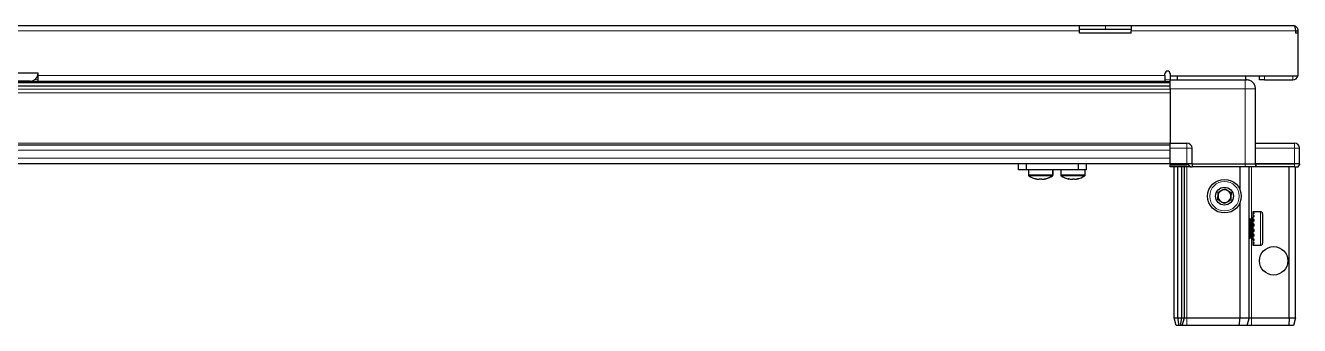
# Model space of a CAD drawing. Header units: millimetres. Extents: x 1415 to 4959, y -388 to 1753.
# Drawn here: x 2078.5 to 2570.8, y 509.7 to 625.7 of the extents above; entities that cross this region are included whole.
import ezdxf

# ---------------------------------------------------------------- set-up
doc = ezdxf.new("R2010")
doc.units = ezdxf.units.MM

msp = doc.modelspace()

# ---------------------------------------------------------------- linework, layer by layer
at = {"color": 7, "linetype": 'Continuous', "lineweight": 25}
for p, q in [((1655.82, 625.69), (2485.82, 625.69)), ((2485.82, 623.59), (2485.82, 625.69)), ((2485.82, 625.69), (2495.82, 625.69)), ((2495.82, 625.69), (2505.82, 625.69)), ((2505.82, 625.69), (2568.72, 625.69)), ((2505.82, 625.69), (2505.82, 623.59)), ((2495.82, 624.19), (2485.82, 624.19)), ((2485.82, 622.69), (2485.82, 623.59)), ((2505.82, 622.69), (2485.82, 622.69)), ((2505.82, 624.19), (2495.82, 624.19)), ((2505.82, 622.69), (2505.82, 623.59)), ((2569.32, 623.59), (2570.32, 623.59)), ((2569.32, 623.59), (2569.32, 622.69)), ((2570.32, 622.69), (2569.32, 622.69)), ((2570.32, 622.69), (2570.32, 623.59)), ((2570.32, 606.19), (2570.32, 622.69)), ((2083.32, 607.19), (2058.32, 607.19)), ((2083.32, 606.29), (2083.32, 607.19)), ((2083.32, 604.19), (2083.32, 606.29)), ((2518.82, 606.29), (2518.82, 607.04)), ((2518.82, 606.29), (2518.82, 604.19)), ((2520.82, 607.04), (2520.82, 606.19)), ((2520.82, 606.19), (2520.82, 604.69)), ((2520.82, 606.19), (2570.32, 606.19)), ((2523.57, 606.19), (2523.57, 604.69)), ((2550.07, 604.69), (2550.07, 606.19)), ((2555.32, 604.69), (2555.32, 606.19)), ((2520.82, 602.24), (1620.82, 602.24)), ((2520.82, 602.21), (1620.82, 602.21)), ((1646.94, 604.04), (2494.7, 604.04)), ((2080.32, 604.19), (2061.32, 604.19)), ((2083.32, 604.19), (2518.82, 604.19)), ((2489.32, 604.19), (2489.32, 604.04)), ((2489.43, 604.19), (2489.43, 604.04)), ((2489.61, 604.19), (2489.61, 604.04)), ((2490.12, 604.19), (2490.12, 604.04)), ((2490.51, 604.19), (2490.51, 604.04)), ((2491.37, 604.19), (2491.37, 604.04)), ((2491.93, 604.19), (2491.93, 604.04)), ((2493.05, 604.19), (2493.05, 604.04)), ((2493.73, 604.19), (2493.73, 604.04)), ((2494.7, 604.04), (2495, 604.04)), ((2495, 604.19), (2495, 604.04)), ((2495, 604.04), (2495.01, 604.04)), ((2495.01, 604.04), (2495.74, 604.04)), ((2495.27, 604.19), (2495.27, 604.04)), ((2495.74, 604.19), (2495.74, 604.04)), ((2495.74, 604.04), (2497.03, 604.04)), ((2496.94, 604.04), (2520.82, 604.04)), ((2497.03, 604.19), (2497.03, 604.04)), ((2497.13, 604.19), (2497.13, 604.04)), ((2497.75, 604.19), (2497.75, 604.04)), ((2498.95, 604.19), (2498.95, 604.04)), ((2499.57, 604.19), (2499.57, 604.04)), ((2500.56, 604.19), (2500.56, 604.04)), ((2501.03, 604.19), (2501.03, 604.04)), ((2501.7, 604.19), (2501.7, 604.04)), ((2501.98, 604.19), (2501.98, 604.04)), ((2502.27, 604.19), (2502.27, 604.04)), ((2502.32, 604.04), (2502.32, 604.19)), ((2502.32, 604.19), (2502.32, 604.04)), ((2520.82, 604.69), (2549.82, 604.69)), ((2520.82, 601.19), (2520.82, 580.19)), ((2553.82, 572.19), (2553.82, 601.19)), ((2557.32, 604.69), (2555.32, 604.69)), ((2557.32, 604.69), (2568.22, 604.69)), ((1620.82, 579.54), (2520.82, 579.54)), ((2520.82, 580.19), (2527.32, 580.19)), ((2520.82, 578.19), (2520.82, 580.19)), ((2520.82, 572.19), (2520.82, 578.19)), ((2529.32, 572.19), (2529.32, 578.19)), ((2553.82, 580.19), (2568.82, 580.19)), ((2570.82, 572.19), (2570.82, 578.19)), ((1620.82, 572.34), (2520.82, 572.34)), ((2462.17, 569.84), (2462.17, 572.34)), ((2465.17, 572.34), (2465.17, 569.84)), ((2485.37, 569.84), (2485.37, 572.34)), ((2488.37, 572.34), (2488.37, 569.84)), ((2520.82, 572.19), (2520.82, 571.85)), ((2520.82, 572.19), (2520.82, 572.19)), ((2520.82, 572.19), (2527.32, 572.19)), ((2527.32, 572.19), (2520.82, 572.19)), ((2520.82, 570.99), (2520.82, 571.85)), ((2520.82, 571.85), (2520.82, 571.85)), ((2520.82, 571.85), (2527.32, 571.85)), ((2529.32, 572.19), (2527.32, 572.19)), ((2529.32, 572.19), (2529.32, 570.99)), ((2529.32, 572.19), (2529.52, 572.19)), ((2529.52, 572.19), (2549.82, 572.19)), ((2549.82, 572.19), (2553.82, 572.19)), ((2553.82, 572.19), (2553.82, 570.99)), ((2553.82, 572.19), (2554.02, 572.19)), ((2554.02, 572.19), (2568.82, 572.19)), ((2568.82, 572.19), (2554.02, 572.19)), ((2570.82, 572.19), (2568.82, 572.19)), ((2570.32, 570.99), (2570.82, 571.85)), ((2570.82, 572.19), (2570.82, 571.85)), ((2465.17, 569.84), (2462.17, 569.84)), ((2485.37, 569.84), (2465.17, 569.84)), ((2466.02, 569.84), (2466.02, 567.93)), ((2475.52, 567.93), (2475.52, 569.84)), ((2475.57, 567.93), (2475.57, 569.84)), ((2478.52, 569.84), (2478.52, 567.93)), ((2488.37, 569.84), (2485.37, 569.84)), ((2488.02, 567.93), (2488.02, 569.84)), ((2528.64, 570.99), (2520.82, 570.99)), ((2522.32, 512.69), (2522.32, 570.99)), ((2523.82, 512.69), (2523.82, 570.99)), ((2525.32, 512.69), (2525.32, 570.99)), ((2526.32, 512.69), (2526.32, 570.99)), ((2528.64, 570.99), (2529.32, 570.99)), ((2529.52, 570.99), (2529.32, 570.99)), ((2549.82, 570.99), (2529.52, 570.99)), ((2547.82, 562.19), (2547.82, 570.99)), ((2553.82, 570.99), (2549.82, 570.99)), ((2551.32, 512.69), (2551.32, 570.99)), ((2554.02, 570.99), (2553.82, 570.99)), ((2568.82, 570.99), (2554.02, 570.99)), ((2566.82, 512.69), (2566.82, 570.99)), ((2568.82, 570.99), (2570.32, 570.99)), ((2569.32, 512.69), (2569.32, 570.99)), ((2547.82, 512.69), (2547.82, 557.19)), ((2552.82, 551.59), (2552.72, 551.59)), ((2552.72, 551.59), (2552.72, 542.79)), ((2555.72, 553.69), (2552.82, 553.69)), ((2552.82, 553.69), (2552.82, 553.68)), ((2553.32, 553.68), (2552.82, 553.68)), ((2552.82, 553.68), (2552.82, 553.59)), ((2552.82, 553.59), (2552.82, 553.25)), ((2553.32, 553.59), (2552.82, 553.59)), ((2553.32, 553.25), (2552.82, 553.25)), ((2552.82, 553.25), (2552.82, 552.95)), ((2552.82, 552.95), (2552.82, 552.23)), ((2553.32, 552.95), (2552.82, 552.95)), ((2553.32, 552.23), (2552.82, 552.23)), ((2552.82, 552.23), (2552.82, 551.74)), ((2552.82, 551.74), (2552.82, 550.72)), ((2553.32, 551.74), (2552.82, 551.74)), ((2553.32, 553.59), (2553.32, 553.68)), ((2553.32, 552.95), (2553.32, 553.25)), ((2553.32, 551.74), (2553.32, 552.23)), ((2556.52, 552.89), (2556.52, 551.4)), ((2551.35, 551.19), (2551.32, 551.19)), ((2551.84, 550.5), (2551.35, 551.19)), ((2551.35, 551.19), (2551.35, 550.14)), ((2551.35, 550.14), (2551.35, 543.19)), ((2552.32, 551.19), (2551.84, 550.5)), ((2551.84, 550.5), (2551.84, 549.63)), ((2551.84, 549.63), (2551.84, 543.88)), ((2552.32, 551.19), (2552.32, 550.14)), ((2552.32, 550.14), (2552.32, 543.19)), ((2553.32, 550.72), (2552.82, 550.72)), ((2552.82, 550.72), (2552.82, 550.08)), ((2552.82, 550.08), (2552.82, 548.86)), ((2553.32, 550.08), (2552.82, 550.08)), ((2553.32, 548.86), (2552.82, 548.86)), ((2552.82, 548.86), (2552.82, 548.32)), ((2553.32, 548.32), (2552.82, 548.32)), ((2552.82, 548.14), (2552.82, 546.84)), ((2553.32, 548.14), (2552.82, 548.14)), ((2553.32, 546.84), (2552.82, 546.84)), ((2553.32, 550.08), (2553.32, 550.72)), ((2553.32, 548.14), (2553.32, 548.86)), ((2553.32, 546.1), (2553.32, 546.84)), ((2556.52, 551.4), (2556.52, 541.49)), ((2551.32, 543.19), (2551.35, 543.19)), ((2551.35, 543.19), (2551.84, 543.88)), ((2551.84, 543.88), (2552.32, 543.19)), ((2552.72, 542.79), (2552.82, 542.79)), ((2553.32, 546.45), (2552.82, 546.45)), ((2552.82, 546.45), (2552.82, 546.1)), ((2553.32, 546.1), (2552.82, 546.1)), ((2552.82, 546.1), (2552.82, 544.85)), ((2553.32, 544.85), (2552.82, 544.85)), ((2552.82, 544.85), (2552.82, 544.18)), ((2552.82, 544.18), (2552.82, 543.09)), ((2553.32, 544.18), (2552.82, 544.18)), ((2553.32, 543.09), (2552.82, 543.09)), ((2552.82, 543.09), (2552.82, 542.54)), ((2552.82, 542.54), (2552.82, 541.73)), ((2553.32, 542.54), (2552.82, 542.54)), ((2553.32, 541.73), (2552.82, 541.73)), ((2552.82, 541.73), (2552.82, 541.36)), ((2553.32, 544.18), (2553.32, 544.85)), ((2553.32, 542.54), (2553.32, 543.09)), ((2553.32, 541.36), (2553.32, 541.73)), ((2552.82, 541.36), (2552.82, 540.91)), ((2553.32, 541.36), (2552.82, 541.36)), ((2553.32, 540.91), (2552.82, 540.91)), ((2552.82, 540.91), (2552.82, 540.76)), ((2552.82, 540.76), (2552.82, 540.69)), ((2553.32, 540.76), (2552.82, 540.76)), ((2552.82, 540.69), (2555.72, 540.69)), ((2553.32, 540.76), (2553.32, 540.91)), ((2522.32, 512.69), (2523.82, 512.69)), ((2523.12, 509.69), (2522.32, 512.69)), ((2523.82, 512.69), (2525.32, 512.69)), ((2524.28, 509.69), (2523.82, 512.69)), ((2524.78, 509.69), (2525.32, 512.69)), ((2525.32, 512.69), (2526.32, 512.69)), ((2525.52, 509.69), (2526.32, 512.69)), ((2526.32, 512.69), (2527.32, 512.69)), ((2527.32, 512.69), (2547.82, 512.69)), ((2547.49, 509.69), (2547.82, 512.69)), ((2547.82, 512.69), (2551.32, 512.69)), ((2551.32, 512.69), (2550.52, 509.69)), ((2551.32, 512.69), (2552.32, 512.69)), ((2552.32, 512.69), (2566.82, 512.69)), ((2566.82, 512.69), (2566.67, 509.69)), ((2566.82, 512.69), (2569.32, 512.69)), ((2569.32, 512.69), (2568.52, 509.69)), ((2524.28, 509.69), (2523.12, 509.69)), ((2524.78, 509.69), (2524.28, 509.69)), ((2525.52, 509.69), (2524.78, 509.69)), ((2527.32, 509.69), (2525.52, 509.69)), ((2547.49, 509.69), (2527.32, 509.69)), ((2550.52, 509.69), (2547.49, 509.69)), ((2552.32, 509.69), (2550.52, 509.69)), ((2566.67, 509.69), (2552.32, 509.69)), ((2568.52, 509.69), (2566.67, 509.69))]:
    msp.add_line(p, q, dxfattribs=at)
at = {"color": 8, "linetype": 'Continuous', "lineweight": 18}
for p, q in [((2495.82, 625.69), (2495.82, 624.19)), ((2485.82, 623.59), (1655.82, 623.59)), ((2569.32, 623.59), (2505.82, 623.59)), ((2083.32, 606.29), (2518.82, 606.29)), ((2557.32, 606.19), (2557.32, 604.69)), ((2568.22, 606.19), (2568.22, 604.69)), ((2520.82, 603.45), (1620.82, 603.45)), ((1620.82, 601), (2520.82, 601)), ((2081.98, 604.69), (2083.32, 604.69)), ((2518.82, 604.69), (2520.82, 604.69)), ((2549.82, 601.19), (2520.82, 601.19)), ((2549.82, 572.19), (2549.82, 601.19)), ((2520.82, 599.59), (1620.82, 599.59)), ((1620.82, 580.19), (2520.82, 580.19)), ((1620.82, 577.54), (2520.82, 577.54)), ((2527.32, 578.19), (2520.82, 578.19)), ((2527.32, 578.19), (2527.32, 580.19)), ((2527.32, 572.19), (2527.32, 578.19)), ((2529.32, 578.19), (2527.32, 578.19)), ((2568.82, 578.19), (2553.82, 578.19)), ((2568.82, 580.19), (2568.82, 578.19)), ((2568.82, 572.19), (2568.82, 578.19)), ((2570.82, 578.19), (2568.82, 578.19)), ((1620.82, 574.34), (2520.82, 574.34)), ((2520.82, 572.19), (2520.82, 571.85)), ((2527.32, 572.19), (2527.32, 571.85)), ((2529.52, 572.19), (2529.52, 570.99)), ((2549.82, 572.19), (2549.82, 570.99)), ((2554.02, 572.19), (2554.02, 570.99)), ((2568.82, 572.19), (2568.82, 570.99)), ((2468.23, 567.93), (2466.02, 567.93)), ((2468.33, 567.56), (2466.21, 567.56)), ((2475.52, 567.93), (2468.23, 567.93)), ((2475.33, 567.56), (2468.33, 567.56)), ((2475.38, 567.56), (2475.33, 567.56)), ((2475.57, 567.93), (2475.52, 567.93)), ((2486.02, 567.93), (2478.52, 567.93)), ((2485.91, 567.56), (2478.71, 567.56)), ((2487.83, 567.56), (2485.91, 567.56)), ((2488.02, 567.93), (2486.02, 567.93)), ((2527.32, 512.69), (2527.32, 570.99)), ((2552.32, 551.19), (2552.32, 570.99)), ((2555.72, 553.69), (2555.72, 551.99)), ((2555.72, 551.99), (2555.72, 540.69)), ((2552.32, 512.69), (2552.32, 543.19)), ((2527.32, 509.69), (2527.32, 512.69)), ((2552.32, 512.69), (2552.32, 509.69))]:
    msp.add_line(p, q, dxfattribs=at)
at = {"color": 7, "linetype": 'Continuous', "lineweight": 25}
for centre, radius in [((2541.82, 559.69), 6.5), ((2541.82, 559.69), 3.46), ((2560.82, 534.69), 5.5)]:
    msp.add_circle(centre, radius, dxfattribs=at)
at = {"color": 8, "linetype": 'Continuous', "lineweight": 18}
msp.add_circle((2541.82, 559.69), 5.7, dxfattribs=at)
at = {"color": 7, "linetype": 'Continuous', "lineweight": 25}
for centre, radius, start, end in [((2080.32, 607.19), 3, 270, 360), ((2519.82, 607.04), 1, 0, 180), ((2568.22, 606.79), 2.1, 270, 343.3985), ((2527.32, 578.19), 2, 0, 90), ((2568.82, 578.19), 2, 0, 90), ((2466.47, 567.93), 0.45, 180, 235.2821), ((2470.77, 574.14), 8, 235.2821, 259.054), ((2470.77, 574.14), 8, 280.846, 304.7179), ((2470.82, 574.14), 8, 280.9211, 304.7179), ((2475.07, 567.93), 0.45, 304.7179, 0), ((2475.12, 567.93), 0.45, 304.7179, 0), ((2478.97, 567.93), 0.45, 180, 235.2821), ((2483.27, 574.14), 8, 235.2821, 258.923), ((2483.27, 574.14), 8, 280.9392, 304.7179), ((2487.57, 567.93), 0.45, 304.7179, 0), ((2541.82, 559.69), 2.5, 118.295, 178.295), ((2541.82, 559.69), 2.5, 58.295, 118.295), ((2541.82, 559.69), 2.5, 358.295, 58.295), ((2541.82, 559.69), 2.5, 178.295, 238.295), ((2541.82, 559.69), 2.5, 238.295, 298.295), ((2541.82, 559.69), 2.5, 298.295, 358.295), ((2552.32, 551.59), 0.4, 270, 0), ((2555.72, 552.89), 0.8, 0, 90), ((2552.32, 542.79), 0.4, 360, 90), ((2555.72, 541.49), 0.8, 270, 360)]:
    msp.add_arc(centre, radius, start, end, dxfattribs=at)
msp.add_ellipse((2527.32, 568.39), major_axis=(0, 3.46), ratio=0.57735, start_param=5.560451, end_param=6.283185, dxfattribs=at)
for points, knots in [([(2570.32, 623.59), (2570.29, 623.84), (2570.24, 624.33), (2569.85, 624.97), (2569.29, 625.45), (2568.83, 625.59), (2568.6, 625.65)], [0, 0, 0, 0, 0.260161, 0.506776, 0.753388, 1, 1, 1, 1]), ([(2568.72, 625.69), (2568.77, 625.66), (2568.86, 625.61), (2568.99, 625.21), (2569.12, 624.66), (2569.23, 624.08), (2569.3, 623.71), (2569.32, 623.59)], [0, 0, 0, 0, 0.230255, 0.448522, 0.666786, 0.88505, 1, 1, 1, 1]), ([(2520.82, 601.19), (2520.82, 601.58), (2520.82, 602.37), (2520.82, 603.41), (2520.82, 604.21), (2520.82, 604.63), (2520.82, 604.67), (2520.82, 604.69)], [0, 0, 0, 0, 0.214694, 0.429388, 0.644082, 0.858775, 1, 1, 1, 1]), ([(2549.82, 604.69), (2549.89, 604.69), (2550.02, 604.69), (2550.18, 604.69), (2550.3, 604.69), (2550.31, 604.69), (2550.32, 604.69)], [0, 0, 0, 0, 0.249394, 0.500333, 0.750167, 1, 1, 1, 1]), ([(2553.82, 601.19), (2553.77, 601.63), (2553.7, 602.3), (2553.26, 603.12), (2552.81, 603.68), (2552.25, 604.13), (2551.44, 604.57), (2550.76, 604.64), (2550.32, 604.69)], [0, 0, 0, 0, 0.239457, 0.368361, 0.5, 0.631639, 0.760543, 1, 1, 1, 1]), ([(2469.25, 566.28), (2469.25, 566.28), (2469.21, 566.29), (2469, 566.35), (2468.84, 566.42), (2468.78, 566.44), (2468.77, 566.46), (2468.77, 566.46), (2468.78, 566.46), (2468.8, 566.46), (2468.85, 566.45), (2469.07, 566.4), (2469.4, 566.33), (2469.78, 566.28), (2470.06, 566.27), (2470.32, 566.31), (2470.46, 566.38), (2470.59, 566.44), (2470.64, 566.46), (2470.66, 566.46), (2470.69, 566.46), (2470.71, 566.46), (2470.75, 566.45), (2470.87, 566.4), (2471.03, 566.33), (2471.29, 566.28), (2471.64, 566.28), (2472.01, 566.32), (2472.34, 566.39), (2472.57, 566.44), (2472.65, 566.46), (2472.67, 566.46), (2472.68, 566.46), (2472.68, 566.45), (2472.67, 566.44), (2472.5, 566.36), (2472.26, 566.28), (2472.28, 566.28), (2472.28, 566.28)], [0, 0, 0, 0, 0.024519, 0.105974, 0.133842, 0.147819, 0.153553, 0.156403, 0.15928, 0.16178, 0.166477, 0.181648, 0.254111, 0.300998, 0.335579, 0.379192, 0.462021, 0.482676, 0.486455, 0.490271, 0.492817, 0.495357, 0.499784, 0.513427, 0.576955, 0.640973, 0.679017, 0.731371, 0.789083, 0.818039, 0.821666, 0.824546, 0.82745, 0.830805, 0.837158, 0.863854, 0.969866, 1, 1, 1, 1]), ([(2481.74, 566.29), (2481.75, 566.28), (2481.8, 566.27), (2481.75, 566.3), (2481.63, 566.34), (2481.52, 566.39), (2481.47, 566.42), (2481.44, 566.44), (2481.42, 566.45), (2481.42, 566.46), (2481.43, 566.46), (2481.44, 566.46), (2481.44, 566.46)], [0, 0, 0, 0, 0.117513, 0.319182, 0.655587, 0.780657, 0.858887, 0.909792, 0.960055, 0.979586, 0.994792, 1, 1, 1, 1]), ([(2481.44, 566.46), (2481.44, 566.46), (2481.45, 566.46), (2481.49, 566.45), (2481.65, 566.42), (2481.94, 566.35), (2482.29, 566.29), (2482.63, 566.27), (2482.95, 566.29), (2483.16, 566.35), (2483.32, 566.42), (2483.4, 566.44), (2483.44, 566.46), (2483.47, 566.46), (2483.49, 566.46), (2483.51, 566.46), (2483.56, 566.45), (2483.66, 566.4), (2483.77, 566.33), (2483.97, 566.28), (2484.22, 566.27), (2484.61, 566.31), (2484.96, 566.38), (2485.23, 566.44), (2485.29, 566.46), (2485.31, 566.46), (2485.32, 566.46), (2485.32, 566.46), (2485.31, 566.45), (2485.21, 566.4), (2485, 566.33), (2484.78, 566.28), (2484.77, 566.28), (2484.77, 566.28)], [0, 0, 0, 0, 0.003351, 0.008063, 0.021119, 0.079476, 0.149012, 0.192992, 0.237333, 0.333888, 0.366922, 0.38349, 0.390287, 0.393665, 0.397075, 0.40004, 0.405607, 0.423591, 0.509487, 0.565066, 0.606058, 0.657756, 0.755941, 0.780424, 0.784904, 0.789427, 0.792445, 0.795456, 0.800704, 0.816876, 0.89218, 0.968066, 1, 1, 1, 1]), ([(2539.36, 561.2), (2539.82, 561.45), (2540.67, 561.9), (2541.51, 562.36), (2541.91, 562.57)], [0, 0, 0, 0, 0.534686, 1, 1, 1, 1]), ([(2541.91, 562.57), (2542.01, 562.51), (2542.52, 562.19), (2543.37, 561.67), (2544.07, 561.23), (2544.36, 561.05)], [0, 0, 0, 0, 0.133125, 0.637099, 1, 1, 1, 1]), ([(2539.28, 558.32), (2539.29, 558.83), (2539.32, 559.8), (2539.35, 560.76), (2539.36, 561.2)], [0, 0, 0, 0, 0.534686, 1, 1, 1, 1]), ([(2541.73, 556.8), (2541.44, 556.98), (2540.74, 557.41), (2539.89, 557.94), (2539.38, 558.25), (2539.28, 558.32)], [0, 0, 0, 0, 0.362901, 0.866875, 1, 1, 1, 1]), ([(2544.28, 558.17), (2543.82, 557.92), (2542.97, 557.47), (2542.13, 557.01), (2541.73, 556.8)], [0, 0, 0, 0, 0.5346859, 1, 1, 1, 1]), ([(2544.36, 561.05), (2544.35, 560.54), (2544.32, 559.57), (2544.29, 558.61), (2544.28, 558.17)], [0, 0, 0, 0, 0.534686, 1, 1, 1, 1])]:
    msp.add_open_spline(points, degree=3, knots=knots, dxfattribs=at)
at = {"color": 8, "linetype": 'Continuous', "lineweight": 18}
msp.add_open_spline([(2549.82, 601.19), (2549.82, 601.63), (2549.82, 602.3), (2549.82, 603.12), (2549.82, 603.68), (2549.82, 604.13), (2549.82, 604.57), (2549.82, 604.64), (2549.82, 604.69)], degree=3, knots=[0, 0, 0, 0, 0.239457, 0.368361, 0.5, 0.631639, 0.760543, 1, 1, 1, 1], dxfattribs=at)
msp.add_open_spline([(2553.82, 601.19), (2553.76, 601.19), (2553.64, 601.19), (2552.71, 601.19), (2551.39, 601.19), (2550.34, 601.19), (2549.82, 601.19)], degree=3, dxfattribs=at)

doc.saveas('drawing.dxf')
